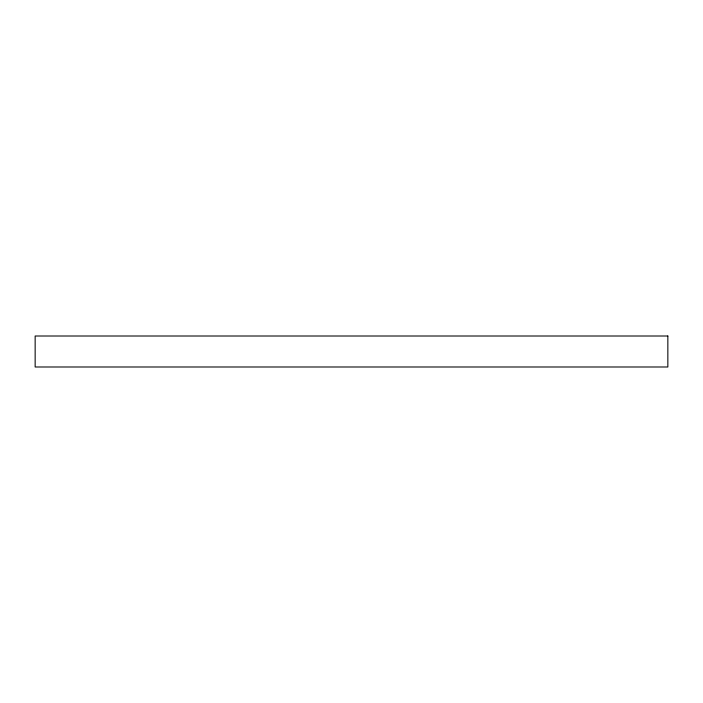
<?xml version="1.0" encoding="UTF-8"?>
<svg xmlns="http://www.w3.org/2000/svg" width="703" height="703" viewBox="0 0 703 703"><rect width="100%" height="100%" fill="white"/><g stroke="black" fill="none" stroke-linecap="round" stroke-linejoin="round"><path stroke-width="1.05" d="M667.85 336.008L35.15 336.008L35.15 366.992L667.85 366.992L667.85 336.008"/></g></svg>
